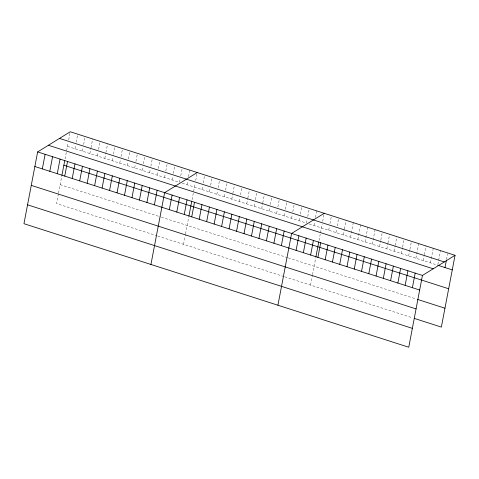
<?xml version="1.0" encoding="UTF-8"?>
<svg xmlns="http://www.w3.org/2000/svg" width="479" height="479" viewBox="0 0 479 479"><rect width="100%" height="100%" fill="white"/><g stroke="black" fill="none" stroke-linecap="round" stroke-linejoin="round"><path stroke-width="0.36" stroke-dasharray="2.4 1.8" d="M58.414 193.767L56.552 203.557L157.052 235.818M58.552 193.067L61.797 176.038M65.06 158.944L68.156 142.712M68.713 139.79L70.245 131.767M74.934 148.759L75.628 145.107M76.185 142.191L77.712 134.162M82.4 151.154L83.095 147.508M83.651 144.586L85.184 136.563M89.872 153.555L90.842 148.448M90.986 147.718L92.657 138.958M97.339 155.95L98.033 152.304M98.59 149.382L100.123 141.359M104.811 158.351L105.781 153.244M105.925 152.514L107.595 143.754M112.278 160.746L112.978 157.1M113.535 154.178L115.062 146.155M119.75 163.147L120.445 159.495M121.001 156.579L122.534 148.55M127.216 165.542L127.917 161.896M128.474 158.974L130.001 150.951M134.689 167.943L135.383 164.291M135.94 161.375L137.473 153.346M142.161 170.338L142.856 166.692M143.413 163.77L144.939 155.747M149.628 172.739L150.322 169.087M150.879 166.171L152.412 158.142M157.1 175.134L157.795 171.488M158.351 168.566L159.884 160.543M164.566 177.535L165.261 173.883M165.818 170.967L167.351 162.938M172.039 179.93L172.733 176.284M173.29 173.362L174.823 165.339M179.505 182.331L180.206 178.679M180.763 175.763L182.289 167.734M186.978 184.726L187.672 181.08M188.51 176.703L189.762 170.135M183.535 244.32L185.403 234.536M185.535 233.836L188.786 216.807M192.049 199.707L195.145 183.475M195.701 180.559L197.228 172.53M201.916 189.522L202.611 185.876M203.168 182.954L204.701 174.931M209.389 191.923L210.083 188.271M210.64 185.355L212.167 177.332M216.855 194.318L217.55 190.672M218.107 187.756L219.639 179.727M224.328 196.719L225.022 193.067M225.579 190.151L227.112 182.128M231.794 199.114L232.77 194.007M232.908 193.276L234.578 184.523M239.266 201.515L239.961 197.863M240.518 194.947L242.051 186.924M246.733 203.91L247.709 198.803M247.847 198.072L249.517 189.319M254.205 206.311L254.9 202.665M255.457 199.743L256.989 191.72M261.672 208.706L262.648 203.599M262.785 202.868L264.456 194.115M269.144 211.107L269.839 207.461M270.396 204.539L271.928 196.516M276.617 213.502L277.311 209.856M277.868 206.94L279.395 198.911M284.083 215.903L284.777 212.257M285.334 209.335L286.867 201.312M291.555 218.298L292.25 214.652M292.807 211.736L294.34 203.707M299.022 220.699L299.716 217.053M300.273 214.131L301.806 206.108M306.494 223.094L307.189 219.448M307.746 216.532L309.278 208.503M313.961 225.495L314.661 221.849M315.493 217.466L316.745 210.904M310.524 285.089L312.386 275.305M312.524 274.605L315.769 257.57M319.032 240.476L320.229 234.183M320.499 232.788L322.127 224.244M322.684 221.328L324.217 213.299M328.702 230.225L329.396 226.579M329.953 223.657L331.486 215.634M335.971 232.56L336.665 228.914M337.222 225.992L338.755 217.969M343.239 234.896L344.209 229.788M344.353 229.058L346.024 220.298M350.508 237.225L353.292 222.633M357.777 239.56L360.561 224.968M365.046 241.895L367.83 227.303M372.315 244.224L375.099 229.633M379.584 246.559L380.697 240.721M380.835 239.991L382.362 231.968M386.846 248.894L387.822 243.787M387.96 243.057L389.631 234.303M394.115 251.23L395.091 246.122M395.229 245.392L396.899 236.632M401.384 253.559L402.498 247.721M402.641 246.996L404.168 238.967M408.653 255.894L409.767 250.056M409.91 249.325L411.437 241.302M415.922 258.229L418.706 243.637M423.191 260.564L424.166 255.451M424.304 254.726L425.975 245.966M430.459 262.893L433.244 248.302M437.866 264.498L440.512 250.637M446.53 259.534L447.643 253.696M67.461 146.358L178.829 182.11M182.224 183.2L305.812 222.879M309.206 223.968L437.07 265.019M60.15 184.678L160.651 216.945M161.333 217.161L287.639 257.714M288.316 257.93L415.88 298.884M157.729 236.039L284.035 276.587M284.718 276.808L412.281 317.757"/><path stroke-width="0.72" d="M37.643 151.909L23.95 223.699L408.755 347.233L422.448 275.443L455.05 255.301L70.245 131.767L37.643 151.909L422.448 275.443M42.332 168.901L45.116 154.304M49.798 171.296L52.582 156.705M57.27 173.697L60.055 159.1M61.935 175.32L64.797 160.339M64.743 176.092L67.521 161.501M72.209 178.493L74.993 163.896M79.682 180.888L82.466 166.297M87.148 183.289L89.932 168.692M94.62 185.684L97.405 171.093M102.087 188.085L104.871 173.488M109.559 190.48L112.343 175.889M117.026 192.881L119.81 178.284M124.498 195.276L127.282 180.685M131.97 197.677L134.749 183.086M139.437 200.072L142.221 185.481M146.909 202.473L149.693 187.882M154.376 204.868L157.16 190.277M150.933 264.468L164.632 192.678L197.228 172.53M169.315 209.664L172.099 195.073M176.787 212.065L179.571 197.474M184.253 214.46L187.038 199.869M188.924 216.083L191.78 201.108M191.726 216.861L194.51 202.27M199.198 219.256L201.976 204.665M206.665 221.657L209.449 207.066M214.137 224.052L216.921 209.461M221.603 226.453L224.388 211.862M229.076 228.848L231.86 214.257M236.542 231.249L239.326 216.658M244.015 233.644L246.799 219.053M251.481 236.045L254.265 221.454M258.953 238.44L261.738 223.849M266.426 240.841L269.204 226.25M273.892 243.236L276.676 228.645M281.365 245.637L284.149 231.046M277.922 305.231L291.615 233.441L324.217 213.299M296.1 250.367L298.884 235.776M303.369 252.702L306.153 238.111M310.637 255.038L313.422 240.44M315.906 256.852L318.763 241.877M317.906 257.367L320.691 242.775M325.175 259.702L327.959 245.11M332.444 262.037L335.228 247.445M339.713 264.372L342.497 249.775M346.982 266.701L349.766 252.11M354.25 269.036L357.035 254.445M361.519 271.371L364.303 256.774M368.788 273.701L371.572 259.109M376.057 276.036L378.841 261.444M383.326 278.371L386.11 263.779M390.595 280.706L393.379 266.108M397.863 283.035L400.642 268.444M405.126 285.37L407.91 270.779M412.395 287.705L415.179 273.114M444.997 267.563L446.392 260.265M455.05 255.301L441.357 327.091L414.263 318.397M59.486 138.413L444.29 261.947M437.728 265.228L452.266 269.893M48.403 145.263L433.208 268.797M63.863 165.231L448.667 288.771M34.859 166.5L419.664 290.034M417.203 299.309L444.955 308.219M31.261 185.379L416.065 308.913M27.548 204.82L412.353 328.36"/></g></svg>
